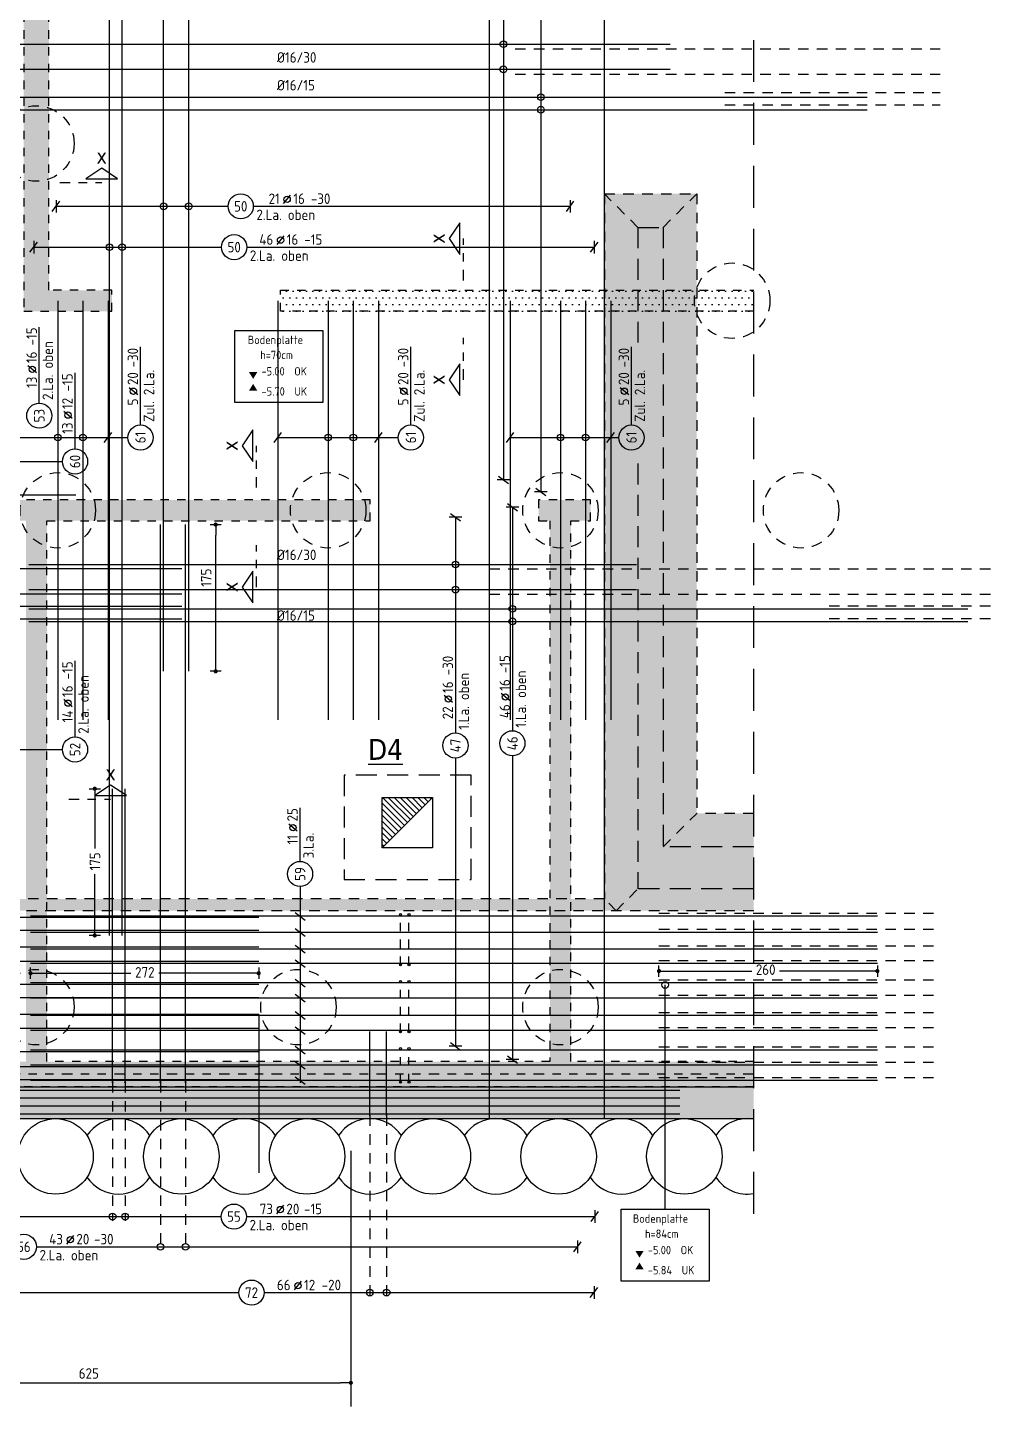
# Model space of a CAD drawing. Extents: x -59 to 99, y -34 to 56.
# Drawn here: x 33.12 to 44.61, y 16.12 to 32.56 of the extents above; entities that cross this region are included whole.
import ezdxf
from ezdxf.enums import TextEntityAlignment as Align

# ---------------------------------------------------------------- set-up
doc = ezdxf.new("R2010")
doc.units = 0
doc.header["$LTSCALE"] = 0.5
for name, pattern in [('AUSGEZOGEN', [1000.01, 1000, 0.01]), ('DASHDOTSMALL', [1.05, 0.5, -0.25, 0.05, -0.25]), ('DIVIDE2', [0.625, 0.25, -0.125, 0, -0.125, 0, -0.125]), ('GESTRICHELTX2', [1.5, 1, -0.5]), ('HIDDEN', [0.375, 0.25, -0.125]), ('HIDDEN2', [0.187, 0.125, -0.062]), ('PUNKT', [0.175, 0.05, -0.125]), ('STRICHLINIE', [0.75, 0.5, -0.25]), ('STRICHPUNKT2', [0.55, 0.25, -0.125, 0.05, -0.125]), ('VERDECKT', [0.375, 0.25, -0.125]), ('VERDECKTX2', [0.75, 0.5, -0.25])]:
    doc.linetypes.add(name, pattern=pattern)
for name, color, linetype in [('ACHSEN', 7, 'Continuous'), ('AFB', 7, 'Continuous'), ('AFU', 7, 'Continuous'), ('BETON', 7, 'Continuous'), ('DETAIL', 7, 'Continuous'), ('DRUEBER', 7, 'Continuous'), ('grau_dunkel', 7, 'Continuous'), ('grau_hell', 7, 'Continuous'), ('grau_mittel', 7, 'Continuous'), ('Gründungspfähle', 7, 'Continuous'), ('HILFE', 7, 'Continuous'), ('koten', 7, 'Continuous'), ('MASSE', 7, 'Continuous'), ('OBJEKT', 7, 'Continuous'), ('RND', 7, 'Continuous'), ('RND-1', 7, 'Continuous'), ('SCHNITTE', 7, 'Continuous'), ('SCHRAFF', 7, 'Continuous'), ('TEXT', 7, 'Continuous'), ('Verbau', 7, 'Continuous'), ('VERDECKT', 7, 'Continuous')]:
    doc.layers.add(name, color=color, linetype=linetype)
doc.layers.add('NOPLOT', color=7, linetype='Continuous', plot=False)
doc.styles.add('helv', font='tahoma.ttf')
doc.styles.add('txt', font='isocp.shx')
doc.linetypes.add('AFU_50L', pattern='A,0.75,["/",Standard,S=0.2,R=0,X=-0.01,Y=-0.1],0.07,["/",Standard,S=0.2,R=0,X=-0.01,Y=-0.1],0.75', length=1.57)
doc.dimstyles.new('DOT_I', dxfattribs={"dimscale": 0.5, "dimtxt": 0.25, "dimasz": 0.25, "dimexe": 0.1, "dimexo": 0.3, "dimgap": 0.1, "dimtad": 1, "dimdec": 3, "dimzin": 3, "dimtxsty": 'txt', "dimblk": 'DOT', "dimblk1": 'DOT', "dimblk2": 'DOT', "dimsah": 1, "dimcen": 0.1, "dimse1": 1, "dimse2": 1, "dimazin": 0, "dimtfac": 1, "dimtdec": 4, "dimtix": 1, "dimtmove": 2, "dimatfit": 3, "dimfxl": 0, "dimtvp": 1, "dimtolj": 1, "dimtzin": 0, "dimarcsym": 0})
pattern_1 = [(0, (20.53262, 3.144444), (0.0396875, 0.079375), [0, -0.079375])]

# ---------------------------------------------------------------- blocks, each defined once
blk = doc.blocks.new('okrd_u')
at = {"layer": 'koten', "color": 7, "linetype": 'Continuous'}
blk.add_solid([(-0.125, -0.202), (0.125, -0.202), (0, 0)], dxfattribs=at)
at = {"layer": 'koten', "style": 'txt'}
blk.add_attdef('OKRD', (0.25, -0.35), '', height=0.25, dxfattribs=at)
blk = doc.blocks.new('okrd_o')
at = {"layer": 'koten', "color": 7, "linetype": 'Continuous'}
blk.add_solid([(-0.125, 0.202), (0.125, 0.202), (0, 0)], dxfattribs=at)
at = {"layer": 'koten', "style": 'txt'}
blk.add_attdef('OKRD', (0.25, 0.1), '', height=0.25, dxfattribs=at)
blk = doc.blocks.new('DOT')
at = {"layer": 'MASSE', "color": 7, "linetype": 'Continuous'}
for p, q in [((0, 0), (-1, 0)), ((0, 0.54), (0, -0.54))]:
    blk.add_line(p, q, dxfattribs=at)
at = {"layer": 'MASSE', "color": 7, "linetype": 'Continuous', "const_width": 0.2}
blk.add_lwpolyline([(-0.1, 0, 1), (0.1, 0, 1)], format="xyb", close=True, dxfattribs=at)
blk = doc.blocks.new('*D49')
at = {"layer": 'Defpoints', "color": 0, "linetype": 'AUSGEZOGEN', "transparency": 16777216}
for p in [(30.728, 16.398), (36.978, 16.398), (36.978, 16.398)]:
    blk.add_point(p, dxfattribs=at)
at = {"layer": 'MASSE', "color": 0, "linetype": 'AUSGEZOGEN', "lineweight": -2, "transparency": 16777216}
blk.add_line((30.853, 16.398), (36.853, 16.398), dxfattribs=at)
at = {"layer": 'MASSE', "color": 0, "linetype": 'AUSGEZOGEN', "lineweight": -2, "transparency": 16777216, "xscale": 0.125, "yscale": 0.125, "zscale": 0.125, "rotation": 180}
blk.add_blockref('DOT', (30.728, 16.398), dxfattribs=at)
at = {"layer": 'MASSE', "color": 0, "linetype": 'AUSGEZOGEN', "lineweight": -2, "transparency": 16777216, "xscale": 0.125, "yscale": 0.125, "zscale": 0.125}
blk.add_blockref('DOT', (36.978, 16.398), dxfattribs=at)
at = {"layer": 'MASSE', "color": 0, "linetype": 'AUSGEZOGEN', "transparency": 16777216, "insert": (33.853, 16.51), "char_height": 0.125, "attachment_point": 5, "style": 'txt'}
blk.add_mtext('\\A1;625', dxfattribs=at)
blk = doc.blocks.new('lei_gre')
at = {"layer": 'RND', "color": 7, "linetype": 'Continuous'}
for p, q in [((-0.09, -0.12), (0.09, 0.12)), ((0, 0.15), (0, -0.15))]:
    blk.add_line(p, q, dxfattribs=at)
blk = doc.blocks.new('RND_LEI')
at = {"layer": 'RND', "color": 7, "linetype": 'Continuous'}
blk.add_line((1.022, 0.066), (1.19, 0.27), dxfattribs=at)
for centre, radius in [((0, 0), 0.3), ((1.106, 0.168), 0.075)]:
    blk.add_circle(centre, radius, dxfattribs=at)
at = {"layer": 'RND', "color": 7, "linetype": 'Continuous', "style": 'txt'}
blk.add_attdef('POSL', text='', height=0.25, dxfattribs=at).set_placement((0, 0), align=Align.MIDDLE)
blk.add_attdef('ANZ', text='', height=0.25, dxfattribs=at).set_placement((0.931, 0.057), align=Align.RIGHT)
for tag, p in [('DUM', (1.253, 0.057)), ('ABSTD', (1.674, 0.057)), ('POSTXT', (0.374, -0.327))]:
    blk.add_attdef(tag, p, '', height=0.25, dxfattribs=at)
blk = doc.blocks.new('*D56')
at = {"layer": 'Defpoints', "color": 0, "linetype": 'AUSGEZOGEN', "transparency": 16777216}
for p in [(35.366, 26.634), (35.366, 26.634), (35.366, 24.884)]:
    blk.add_point(p, dxfattribs=at)
at = {"layer": 'MASSE', "color": 0, "linetype": 'AUSGEZOGEN', "lineweight": -2, "transparency": 16777216}
blk.add_line((35.366, 25.009), (35.366, 26.509), dxfattribs=at)
at = {"layer": 'MASSE', "color": 0, "linetype": 'AUSGEZOGEN', "lineweight": -2, "transparency": 16777216, "xscale": 0.125, "yscale": 0.125, "zscale": 0.125}
for p, rotation in [((35.366, 26.634), 90), ((35.366, 24.884), 270)]:
    blk.add_blockref('DOT', p, dxfattribs=dict(at, rotation=rotation))
at = {"layer": 'MASSE', "color": 0, "linetype": 'AUSGEZOGEN', "transparency": 16777216, "insert": (35.253, 26.001), "char_height": 0.125, "attachment_point": 5, "rotation": 90, "style": 'txt'}
blk.add_mtext('\\A1;175', dxfattribs=at)
blk = doc.blocks.new('*D57')
at = {"layer": 'Defpoints', "color": 0, "linetype": 'AUSGEZOGEN', "transparency": 16777216}
for p in [(33.924, 23.484), (33.924, 23.484), (33.924, 21.734)]:
    blk.add_point(p, dxfattribs=at)
at = {"layer": 'MASSE', "color": 0, "linetype": 'AUSGEZOGEN', "lineweight": -2, "transparency": 16777216}
for p, q in [((33.924, 23.359), (33.924, 22.77)), ((33.924, 21.859), (33.924, 22.464))]:
    blk.add_line(p, q, dxfattribs=at)
at = {"layer": 'MASSE', "color": 0, "linetype": 'AUSGEZOGEN', "lineweight": -2, "transparency": 16777216, "xscale": 0.125, "yscale": 0.125, "zscale": 0.125}
for p, rotation in [((33.924, 23.484), 90), ((33.924, 21.734), 270)]:
    blk.add_blockref('DOT', p, dxfattribs=dict(at, rotation=rotation))
at = {"layer": 'MASSE', "color": 0, "linetype": 'AUSGEZOGEN', "transparency": 16777216, "insert": (33.927, 22.617), "char_height": 0.125, "attachment_point": 5, "rotation": 90, "style": 'txt'}
blk.add_mtext('\\A1;175', dxfattribs=at)
blk = doc.blocks.new('*D68')
at = {"layer": 'Defpoints', "color": 0, "linetype": 'AUSGEZOGEN', "transparency": 16777216}
for p in [(40.653, 21.309), (40.653, 21.309), (43.258, 21.309)]:
    blk.add_point(p, dxfattribs=at)
at = {"layer": 'MASSE', "color": 0, "linetype": 'AUSGEZOGEN', "lineweight": -2, "transparency": 16777216}
for p, q in [((40.778, 21.309), (41.762, 21.309)), ((43.133, 21.309), (42.09, 21.309))]:
    blk.add_line(p, q, dxfattribs=at)
at = {"layer": 'MASSE', "color": 0, "linetype": 'AUSGEZOGEN', "lineweight": -2, "transparency": 16777216, "xscale": 0.125, "yscale": 0.125, "zscale": 0.125, "rotation": 180}
blk.add_blockref('DOT', (40.653, 21.309), dxfattribs=at)
at = {"layer": 'MASSE', "color": 0, "linetype": 'AUSGEZOGEN', "lineweight": -2, "transparency": 16777216, "xscale": 0.125, "yscale": 0.125, "zscale": 0.125}
blk.add_blockref('DOT', (43.258, 21.309), dxfattribs=at)
at = {"layer": 'MASSE', "color": 0, "linetype": 'AUSGEZOGEN', "transparency": 16777216, "insert": (41.926, 21.326), "char_height": 0.125, "attachment_point": 5, "style": 'txt'}
blk.add_mtext('\\A1;260', dxfattribs=at)
blk = doc.blocks.new('*D69')
at = {"layer": 'Defpoints', "color": 0, "linetype": 'AUSGEZOGEN', "transparency": 16777216}
for p in [(33.158, 21.283), (33.158, 21.283), (35.879, 21.283)]:
    blk.add_point(p, dxfattribs=at)
at = {"layer": 'MASSE', "color": 0, "linetype": 'AUSGEZOGEN', "lineweight": -2, "transparency": 16777216}
for p, q in [((33.283, 21.283), (34.353, 21.283)), ((35.754, 21.283), (34.689, 21.283))]:
    blk.add_line(p, q, dxfattribs=at)
at = {"layer": 'MASSE', "color": 0, "linetype": 'AUSGEZOGEN', "lineweight": -2, "transparency": 16777216, "xscale": 0.125, "yscale": 0.125, "zscale": 0.125, "rotation": 180}
blk.add_blockref('DOT', (33.158, 21.283), dxfattribs=at)
at = {"layer": 'MASSE', "color": 0, "linetype": 'AUSGEZOGEN', "lineweight": -2, "transparency": 16777216, "xscale": 0.125, "yscale": 0.125, "zscale": 0.125}
blk.add_blockref('DOT', (35.879, 21.283), dxfattribs=at)
at = {"layer": 'MASSE', "color": 0, "linetype": 'AUSGEZOGEN', "transparency": 16777216, "insert": (34.521, 21.294), "char_height": 0.125, "attachment_point": 5, "style": 'txt'}
blk.add_mtext('\\A1;272', dxfattribs=at)
blk = doc.blocks.new('SCHN-2')
at = {"layer": 'SCHNITTE', "color": 6, "linetype": 'Continuous'}
blk.add_lwpolyline([(0.378, 0.088), (0, 0.34), (-0.378, 0.088)], close=True, dxfattribs=at)
at = {"layer": 'SCHNITTE', "color": 1, "linetype": 'DASHDOTSMALL', "style": 'helv'}
blk.add_attdef('SCHN-2', text='', height=0.35, dxfattribs=at).set_placement((0, 0.45), align=Align.CENTER)

msp = doc.modelspace()

# ---------------------------------------------------------------- hatches: boundary and pattern name
at = {"layer": 'grau_dunkel'}
msp.add_hatch(color=21, dxfattribs=at).paths.add_polyline_path([(41.78291, 22.28883), (41.78291, 22.78883), (40.70294, 22.78883), (40.70294, 30.17883), (40.40294, 30.17883), (40.40294, 22.28883)])
at = {"layer": 'grau_dunkel', "linetype": 'AUSGEZOGEN'}
h = msp.add_hatch(dxfattribs=at)
h.set_pattern_fill('ANSI31', color=171, scale=0.4, angle=90, style=0, double=1)
h.set_pattern_definition([(135, (-45.50699, 565.435373), (-0.035355339, -0.035355339), [])])
h.paths.add_polyline_path([(37.95294, 23.37883), (37.35294, 23.37883), (37.35294, 22.77883)])
at = {"layer": 'grau_hell'}
h = msp.add_hatch(color=9, dxfattribs=at)
h.paths.add_polyline_path([(40.70294, 22.78883), (41.10294, 23.18883), (41.10294, 30.57883), (40.70294, 30.17883)])
h.paths.add_polyline_path([(40.40294, 30.17883), (40.70294, 30.17883), (41.10294, 30.57883), (40.00294, 30.57883)])
h.paths.add_polyline_path([(40.40294, 30.17883), (40.00294, 30.57883), (40.00294, 22.16883), (40.14294, 22.02883), (40.40294, 22.28883)])
h.paths.add_polyline_path([(29.11793, 22.16883), (28.97793, 22.02883), (40.14294, 22.02883), (40.00294, 22.16883)])
h.paths.add_polyline_path([(28.97793, 22.02883), (29.11793, 22.16883), (29.11793, 24.51883), (28.97793, 24.37883)])
h.paths.add_polyline_path([(26.82794, 24.51883), (26.82794, 24.37883), (28.97793, 24.37883), (29.11793, 24.51883)])
h.paths.add_polyline_path([(41.78291, 22.02883), (41.78291, 22.28883), (40.40294, 22.28883), (40.14294, 22.02883)])
h.paths.add_polyline_path([(41.78291, 22.78883), (41.78291, 23.18883), (41.10294, 23.18883), (40.70294, 22.78883)])
at = {"layer": 'grau_mittel'}
msp.add_hatch(color=61, dxfattribs=at).paths.add_polyline_path([(26.82794, 19.92883), (26.82794, 19.54883), (41.78291, 19.54883), (41.78291, 19.92883)])
at = {"layer": 'SCHRAFF', "linetype": 'AUSGEZOGEN'}
h = msp.add_hatch(dxfattribs=at)
h.set_pattern_fill('DOTS', scale=0.05, double=1)
h.set_pattern_definition(pattern_1)
h.paths.add_polyline_path([(30.85294, 41.85383), (30.60294, 41.85383), (30.60294, 41.17883), (27.17794, 41.17883), (27.17794, 42.57883), (26.87794, 42.57883), (26.87794, 34.10383), (26.82794, 34.10383), (26.82794, 19.92883), (41.78291, 19.92883), (41.78291, 20.22883), (39.60294, 20.22883), (39.60294, 26.67883), (39.83794, 26.67883), (39.83794, 26.92883), (39.21794, 26.92883), (39.21794, 26.67883), (39.35294, 26.67883), (39.35294, 20.22883), (33.35294, 20.22883), (33.35294, 26.67883), (37.20794, 26.67883), (37.20794, 26.92883), (32.98294, 26.92883), (32.98294, 26.67883), (33.10294, 26.67883), (33.10294, 20.22883), (27.17794, 20.22883), (27.17794, 26.67883), (30.97294, 26.67883), (30.97294, 26.92883), (30.85294, 26.92883), (30.85294, 27.67383), (30.60294, 27.67383), (30.60294, 26.92883), (27.17794, 26.92883), (27.17794, 30.75383), (30.60294, 30.75383), (30.60294, 29.68383), (30.85294, 29.68383), (30.85294, 32.51883), (30.60294, 32.51883), (30.60294, 31.00383), (27.17794, 31.00383), (27.17794, 33.85383), (30.60294, 33.85383), (30.60294, 33.65383), (30.85294, 33.65383), (30.85294, 34.25383), (30.60294, 34.25383), (30.60294, 34.10383), (27.17794, 34.10383), (27.17794, 40.87883), (30.60294, 40.87883), (30.60294, 35.75383), (30.85294, 35.75383)])
h = msp.add_hatch(dxfattribs=at)
h.set_pattern_fill('DOTS', scale=0.05, double=1)
h.set_pattern_definition(pattern_1)
h.paths.add_polyline_path([(41.68794, 41.17883), (40.57794, 41.17883), (40.57794, 41.42383), (40.27794, 41.42383), (40.27794, 41.17883), (35.88794, 41.17883), (35.88794, 41.32883), (35.63794, 41.32883), (35.63794, 41.17883), (33.37794, 41.17883), (33.37794, 41.32883), (33.07794, 41.32883), (33.07794, 29.17883), (34.12794, 29.17883), (34.12794, 29.42883), (33.37794, 29.42883), (33.37794, 40.87883), (41.68794, 40.87883)])
h = msp.add_hatch(dxfattribs=at)
h.set_pattern_fill('DOTS', scale=0.05, double=1)
h.set_pattern_definition(pattern_1)
h.paths.add_polyline_path([(41.78291, 29.42883), (36.13794, 29.42883), (36.13794, 29.17883), (41.78291, 29.17883)])

# ---------------------------------------------------------------- linework, layer by layer
at = {"layer": 'ACHSEN', "color": 140, "linetype": 'AUSGEZOGEN'}
msp.add_line((36.97794, 19.16626), (36.97794, 16.11673), dxfattribs=at)
at = {"layer": 'AFB', "color": 1, "linetype": 'DIVIDE2'}
msp.add_line((41.78291, 20.07883), (27.02794, 20.07883), dxfattribs=at)
at = {"layer": 'AFU', "color": 8, "linetype": 'AFU_50L'}
msp.add_line((38.62794, 41.17883), (38.62794, 19.54883), dxfattribs=at)
at = {"layer": 'BETON', "color": 6, "linetype": 'AUSGEZOGEN'}
msp.add_line((26.82794, 19.92883), (41.78291, 19.92883), dxfattribs=at)
msp.add_lwpolyline([(37.35294, 23.37883), (37.95294, 23.37883), (37.95294, 22.77883), (37.35294, 22.77883)], close=True, dxfattribs=at)
at = {"layer": 'DETAIL', "color": 102, "linetype": 'STRICHLINIE'}
msp.add_lwpolyline([(36.89678, 22.39928), (38.41279, 22.39928), (38.41279, 23.64477), (36.89678, 23.64477)], close=True, dxfattribs=at)
at = {"layer": 'DRUEBER', "color": 7, "linetype": 'PUNKT', "lineweight": -2}
for p, q in [((37.20794, 26.92883), (32.98294, 26.92883)), ((37.20794, 26.67883), (37.20794, 26.92883)), ((39.83794, 26.92883), (39.21794, 26.92883)), ((39.21794, 26.92883), (39.21794, 26.67883)), ((39.83794, 26.67883), (39.83794, 26.92883)), ((33.35294, 20.22883), (33.35294, 26.67883)), ((33.35294, 26.67883), (37.20794, 26.67883)), ((39.21794, 26.67883), (39.35294, 26.67883)), ((39.35294, 26.67883), (39.35294, 20.22883)), ((39.60294, 20.22883), (39.60294, 26.67883)), ((39.60294, 26.67883), (39.83794, 26.67883)), ((39.35294, 20.22883), (33.35294, 20.22883)), ((41.78291, 20.22883), (39.60294, 20.22883))]:
    msp.add_line(p, q, dxfattribs=at)
for points in [[(41.78291, 19.92883), (26.82794, 19.92883), (26.82794, 34.10383), (26.87794, 34.10383), (26.87794, 42.57883)], [(33.07794, 41.32883), (33.07794, 29.17883), (34.12794, 29.17883), (34.12794, 29.42883), (33.37794, 29.42883), (33.37794, 40.87883), (41.68794, 40.87883), (41.68794, 41.17883), (40.57794, 41.17883), (40.57794, 41.42383), (40.27794, 41.42383), (40.27794, 41.17883), (35.88794, 41.17883), (35.88794, 41.32883), (35.63794, 41.32883), (35.63794, 41.17883), (33.37794, 41.17883), (33.37794, 41.32883), (33.07794, 41.32883)], [(41.78291, 29.17883), (36.13794, 29.17883), (36.13794, 29.42883)], [(36.13794, 29.42883), (41.78291, 29.42883)]]:
    msp.add_lwpolyline(points, dxfattribs=at)
at = {"layer": 'grau_dunkel', "color": 171, "linetype": 'AUSGEZOGEN'}
msp.add_line((37.95294, 23.37883), (37.35294, 22.77883), dxfattribs=at)
at = {"layer": 'Gründungspfähle', "color": 171, "linetype": 'VERDECKT'}
for centre in [(33.22794, 31.17883), (41.52645, 29.30383), (33.48294, 26.80383), (36.70759, 26.80383), (39.47794, 26.80383), (42.34794, 26.80388), (33.22794, 20.87883), (36.35294, 20.87883), (39.47794, 20.87883)]:
    msp.add_circle(centre, 0.45, dxfattribs=at)
at = {"layer": 'HILFE', "color": 102, "linetype": 'GESTRICHELTX2'}
msp.add_line((41.78291, 18.41278), (41.78291, 42.57883), dxfattribs=at)
at = {"layer": 'NOPLOT', "color": 191, "linetype": 'Continuous'}
for p, q in [((40.00294, 19.54883), (40.00294, 41.17883)), ((37.95294, 23.37883), (37.35294, 22.77883))]:
    msp.add_line(p, q, dxfattribs=at)
at = {"layer": 'NOPLOT', "color": 191, "linetype": 'AUSGEZOGEN'}
msp.add_line((35.87907, 20.79209), (35.87907, 18.90124), dxfattribs=at)
at = {"layer": 'NOPLOT', "color": 191, "linetype": 'Continuous'}
for points in [[(34.08294, 29.30383), (34.08294, 24.30383)], [(36.10759, 29.30383), (36.10759, 24.30383)], [(37.30759, 29.30383), (37.30759, 24.30383)], [(38.87794, 29.30383), (38.87794, 24.30383)], [(40.07794, 29.30383), (40.07794, 24.30383)]]:
    msp.add_lwpolyline(points, dxfattribs=at)
msp.add_lwpolyline([(37.35294, 23.37883), (37.95294, 23.37883), (37.95294, 22.77883), (37.35294, 22.77883)], close=True, dxfattribs=at)
at = {"layer": 'OBJEKT', "color": 1, "linetype": 'AUSGEZOGEN'}
msp.add_line((40.72647, 18.46921), (40.72647, 21.14328), dxfattribs=at)
at = {"layer": 'OBJEKT', "color": 7, "linetype": 'AUSGEZOGEN'}
msp.add_line((26.82794, 19.54883), (41.78291, 19.54883), dxfattribs=at)
at = {"layer": 'OBJEKT', "color": 1, "linetype": 'AUSGEZOGEN'}
for points in [[(35.59358, 28.94951), (36.64304, 28.94951), (36.64304, 28.08937), (35.59358, 28.08937)], [(40.20174, 18.46921), (41.2512, 18.46921), (41.2512, 17.60907), (40.20174, 17.60907)]]:
    msp.add_lwpolyline(points, close=True, dxfattribs=at)
msp.add_circle((40.72647, 21.14328), 0.04, dxfattribs=at)
at = {"layer": 'RND', "color": 7, "linetype": 'AUSGEZOGEN'}
for p, q in [((38.79743, 33.5571), (38.79743, 27.16833)), ((39.24332, 33.52162), (39.24332, 27.02505)), ((33.46248, 30.42966), (35.51504, 30.42966)), ((35.81504, 30.42966), (39.5946, 30.42966)), ((33.19571, 29.9427), (35.43691, 29.9427)), ((35.73691, 29.9427), (39.88162, 29.9427)), ((33.26237, 28.08297), (33.26237, 28.98922)), ((34.46927, 27.82167), (34.46927, 28.75292)), ((37.69392, 27.82167), (37.69392, 28.75292)), ((40.32467, 27.82167), (40.32467, 28.75292)), ((33.68861, 27.53621), (33.68861, 28.44246)), ((32.88294, 27.67167), (34.08294, 27.67167)), ((34.08294, 27.67167), (34.31927, 27.67167)), ((36.10759, 27.67167), (37.30759, 27.67167)), ((37.30759, 27.67167), (37.54392, 27.67167)), ((38.87794, 27.67167), (40.07794, 27.67167)), ((40.07794, 27.67167), (40.17467, 27.67167)), ((32.9385, 27.38621), (33.53861, 27.38621)), ((38.90494, 26.84179), (38.90494, 24.17528)), ((38.22549, 26.72179), (38.22549, 24.14969)), ((33.68905, 24.10133), (33.68905, 25.00758)), ((33.00746, 23.95133), (33.53905, 23.95133)), ((38.22549, 23.84969), (38.22549, 20.4125)), ((38.90494, 23.87528), (38.90494, 20.25382)), ((36.37277, 22.61692), (36.37277, 23.25692)), ((29.15673, 18.38076), (35.43327, 18.38076)), ((35.73327, 18.38076), (39.88834, 18.38076)), ((33.2284, 18.02081), (39.68092, 18.02081)), ((26.9137, 17.47399), (35.64396, 17.47399)), ((35.94396, 17.47399), (39.87823, 17.47399))]:
    msp.add_line(p, q, dxfattribs=at)
at = {"layer": 'RND', "color": 102, "linetype": 'AUSGEZOGEN'}
msp.add_line((36.37277, 22.31692), (36.37277, 19.97787), dxfattribs=at)
at = {"layer": 'RND', "color": 102, "linetype": 'VERDECKT'}
for p, q in [((34.13659, 19.98383), (34.13659, 18.33076)), ((34.28659, 19.98383), (34.28659, 18.33076)), ((34.70761, 19.98383), (34.70761, 17.97081)), ((35.00761, 19.98383), (35.00761, 17.97081)), ((37.20475, 19.5879), (37.20475, 17.42399)), ((37.40475, 19.5879), (37.40475, 17.42399))]:
    msp.add_line(p, q, dxfattribs=at)
at = {"layer": 'RND', "color": 1, "linetype": 'AUSGEZOGEN'}
for points in [[(34.74491, 24.88383), (34.74491, 38.18383)], [(35.04491, 24.88383), (35.04491, 38.18383)], [(34.09929, 21.73383), (34.09929, 35.03383)], [(34.24929, 21.73383), (34.24929, 35.03383)], [(30.63668, 32.3636), (40.78668, 32.3636)], [(30.63668, 32.0636), (40.78668, 32.0636)], [(30.63668, 31.73197), (43.13668, 31.73197)], [(30.63668, 31.58197), (43.13668, 31.58197)], [(33.48294, 29.30383), (33.48294, 24.30383)], [(33.78294, 29.30383), (33.78294, 24.30383)], [(36.70759, 29.30383), (36.70759, 24.30383)], [(37.00759, 29.30383), (37.00759, 24.30383)], [(39.47794, 29.30383), (39.47794, 24.30383)], [(39.77794, 29.30383), (39.77794, 24.30383)], [(30.63577, 26.98865), (33.69857, 26.98865)], [(34.70761, 19.98383), (34.70761, 26.63383)], [(35.00761, 19.98383), (35.00761, 26.63383)], [(33.13668, 26.15836), (40.38668, 26.15836)], [(26.86168, 26.10935), (34.96168, 26.10935)], [(33.13668, 25.85836), (40.38668, 25.85836)], [(26.86168, 25.80935), (34.96168, 25.80935)], [(26.86168, 25.65935), (34.96168, 25.65935)], [(26.86168, 25.50935), (34.96168, 25.50935)], [(33.13668, 25.62951), (44.33668, 25.62951)], [(33.13668, 25.47951), (44.33668, 25.47951)], [(34.13659, 19.98383), (34.13659, 23.48383)], [(34.28659, 19.98383), (34.28659, 23.48383)], [(37.20475, 19.5879), (37.20475, 20.5879)], [(37.40475, 19.5879), (37.40475, 20.5879)], [(26.90018, 19.88915), (40.90018, 19.88915)], [(26.90018, 19.79526), (40.90018, 19.79526)], [(26.90018, 19.70138), (40.90018, 19.70138)], [(26.90018, 19.60749), (40.90018, 19.60749)]]:
    msp.add_lwpolyline(points, dxfattribs=at)
at = {"layer": 'RND', "color": 1, "linetype": 'HIDDEN2'}
for points in [[(37.57132, 21.38383), (37.57132, 21.98383)], [(37.67132, 21.38383), (37.67132, 21.98383)], [(37.57132, 20.58383), (37.57132, 21.18383)], [(37.67132, 20.58383), (37.67132, 21.18383)], [(37.57132, 19.98383), (37.57132, 20.38383)], [(37.67132, 19.98383), (37.67132, 20.38383)]]:
    msp.add_lwpolyline(points, dxfattribs=at)
at = {"layer": 'RND', "color": 7, "linetype": 'AUSGEZOGEN'}
for points, const_width in [([(34.13034, 19.98383, 1), (34.14284, 19.98383, 1)], 0.0125), ([(34.28034, 19.98383, 1), (34.29284, 19.98383, 1)], 0.0125), ([(34.70136, 19.98383, 1), (34.71386, 19.98383, 1)], 0.0125), ([(35.00136, 19.98383, 1), (35.01386, 19.98383, 1)], 0.0125), ([(37.19975, 19.5879, 1), (37.20975, 19.5879, 1)], 0.01), ([(37.39975, 19.5879, 1), (37.40975, 19.5879, 1)], 0.01)]:
    msp.add_lwpolyline(points, format="xyb", close=True, dxfattribs=dict(at, const_width=const_width))
for centre, radius in [((38.79743, 32.3636), 0.04), ((38.79743, 32.0636), 0.04), ((39.24332, 31.73197), 0.04), ((39.24332, 31.58197), 0.04), ((34.74491, 30.42966), 0.04), ((35.04491, 30.42966), 0.04), ((34.09929, 29.9427), 0.04), ((34.24929, 29.9427), 0.04), ((33.48294, 27.67167), 0.04), ((33.78294, 27.67167), 0.04), ((36.70759, 27.67167), 0.04), ((37.00759, 27.67167), 0.04), ((39.47794, 27.67167), 0.04), ((39.77794, 27.67167), 0.04), ((38.22549, 26.15836), 0.04), ((38.22549, 25.85836), 0.04), ((38.90494, 25.62951), 0.04), ((38.90494, 25.47951), 0.04), ((37.57132, 21.98383), 0.0125), ((37.67132, 21.98383), 0.0125), ((37.57132, 21.38383), 0.0125), ((37.67132, 21.38383), 0.0125), ((37.57132, 21.18383), 0.0125), ((37.67132, 21.18383), 0.0125), ((37.57132, 20.58383), 0.0125), ((37.67132, 20.58383), 0.0125), ((37.57132, 20.38383), 0.0125), ((37.67132, 20.38383), 0.0125), ((37.57132, 19.98383), 0.0125), ((37.67132, 19.98383), 0.0125), ((34.13659, 18.38076), 0.04), ((34.28659, 18.38076), 0.04), ((34.70761, 18.02081), 0.04), ((35.00761, 18.02081), 0.04), ((37.20475, 17.47399), 0.04), ((37.40475, 17.47399), 0.04)]:
    msp.add_circle(centre, radius, dxfattribs=at)
at = {"layer": 'RND-1', "color": 1, "linetype": 'HIDDEN'}
for points in [[(38.93668, 32.30704), (44.00623, 32.30704)], [(38.93668, 32.00704), (44.00623, 32.00704)], [(41.43668, 31.78853), (44.00623, 31.78853)], [(41.43668, 31.63853), (44.00623, 31.63853)], [(44.60623, 26.10181), (38.63668, 26.10181)], [(44.60623, 25.80181), (38.63668, 25.80181)], [(44.60623, 25.66031), (42.63668, 25.66031)], [(44.60623, 25.51031), (42.63668, 25.51031)], [(40.65294, 21.99903), (44.00623, 21.99903)], [(40.65294, 21.8072), (44.00623, 21.8072)], [(40.65294, 21.60825), (44.00623, 21.60825)], [(40.65294, 21.43499), (44.00623, 21.43499)], [(40.65294, 21.20336), (44.00623, 21.20336)], [(40.65294, 21.0232), (44.00623, 21.0232)], [(40.65294, 20.81655), (44.00623, 20.81655)], [(40.65294, 20.63639), (44.00623, 20.63639)], [(40.65294, 20.40349), (44.00623, 20.40349)], [(40.65294, 20.22299), (44.00623, 20.22299)], [(40.65294, 20.04098), (44.00623, 20.04098)]]:
    msp.add_lwpolyline(points, dxfattribs=at)
at = {"layer": 'RND-1', "color": 1, "linetype": 'AUSGEZOGEN'}
for points in [[(35.87907, 21.94732), (26.87907, 21.94732)], [(43.25792, 21.96255), (33.15792, 21.96255)], [(35.87907, 21.79103), (26.87907, 21.79103)], [(43.25792, 21.77072), (33.15792, 21.77072)], [(35.87907, 21.59209), (26.87907, 21.59209)], [(43.25792, 21.57177), (33.15792, 21.57177)], [(35.87907, 21.42283), (26.87907, 21.42283)], [(43.25792, 21.39852), (33.15792, 21.39852)], [(35.87907, 21.14732), (26.87907, 21.14732)], [(43.25792, 21.16688), (33.15792, 21.16688)], [(35.87907, 20.99103), (26.87907, 20.99103)], [(43.25792, 20.98672), (33.15792, 20.98672)], [(35.87907, 20.79209), (26.87907, 20.79209)], [(43.25792, 20.78008), (33.15792, 20.78008)], [(35.87907, 20.62283), (27.72752, 20.62283)], [(43.25792, 20.59992), (33.15792, 20.59992)], [(35.87907, 20.34732), (27.72752, 20.34732)], [(43.25792, 20.36702), (33.15792, 20.36702)], [(35.87907, 20.16872), (26.87907, 20.16872)], [(43.25792, 20.18652), (33.15792, 20.18652)], [(35.87907, 20.01335), (26.87341, 20.01335)], [(43.25792, 20.00451), (33.15792, 20.00451)]]:
    msp.add_lwpolyline(points, dxfattribs=at)
at = {"layer": 'SCHNITTE', "color": 6, "linetype": 'STRICHPUNKT2'}
for p, q in [((33.50656, 30.71345), (34.00656, 30.71345)), ((38.32147, 29.54562), (38.32147, 30.04562)), ((38.32147, 28.36077), (38.32147, 28.86077)), ((35.85195, 27.07433), (35.85195, 27.57433)), ((35.85195, 25.88948), (35.85195, 26.38948)), ((33.61311, 23.35775), (34.11311, 23.35775))]:
    msp.add_line(p, q, dxfattribs=at)
at = {"layer": 'Verbau', "color": 171}
for centre in [(33.45632, 19.09883), (34.95632, 19.09883), (36.45632, 19.09883), (37.95632, 19.09883), (39.45632, 19.09883), (40.95632, 19.09883)]:
    msp.add_circle(centre, 0.45, dxfattribs=at)
for centre, start, end in [((34.20632, 19.09883), 33.55731, 146.44269), ((35.70632, 19.09883), 33.55731, 146.44269), ((37.20632, 19.09883), 33.55731, 146.44269), ((38.70632, 19.09883), 33.55731, 146.44269), ((40.20632, 19.09883), 33.55731, 146.44269), ((41.70632, 19.09883), 80.200996, 146.44269), ((34.20632, 19.09883), 213.55731, 326.44269), ((35.70632, 19.09883), 213.55731, 326.44269), ((37.20632, 19.09883), 213.55731, 326.44269), ((38.70632, 19.09883), 213.55731, 326.44269), ((40.20632, 19.09883), 213.55731, 326.44269), ((41.70632, 19.09883), 213.55731, 279.799004)]:
    msp.add_arc(centre, 0.45, start, end, dxfattribs=at)
at = {"layer": 'VERDECKT', "color": 7, "linetype": 'VERDECKT'}
for p, q in [((40.00294, 30.57883), (40.00294, 22.16883)), ((40.00294, 30.57883), (41.10294, 30.57883)), ((40.40294, 30.17883), (40.00294, 30.57883)), ((40.70294, 30.17883), (41.10294, 30.57883)), ((41.10294, 30.57883), (41.10294, 23.18883)), ((40.70294, 22.78883), (41.10294, 23.18883)), ((41.78291, 23.18883), (41.10294, 23.18883)), ((40.14294, 22.02883), (40.40294, 22.28883)), ((40.00294, 22.16883), (29.11793, 22.16883)), ((40.14294, 22.02883), (40.00294, 22.16883)), ((41.78291, 22.02883), (28.97793, 22.02883))]:
    msp.add_line(p, q, dxfattribs=at)
at = {"layer": 'VERDECKT', "color": 7, "linetype": 'VERDECKTX2'}
for p, q in [((40.40294, 30.17883), (40.40294, 28.69166)), ((40.40294, 30.17883), (40.70294, 30.17883)), ((40.70294, 30.17883), (40.70294, 22.78883)), ((40.40294, 27.36342), (40.40294, 22.28883)), ((41.78291, 22.78883), (40.70294, 22.78883)), ((41.78291, 22.28883), (40.40294, 22.28883))]:
    msp.add_line(p, q, dxfattribs=at)

# ---------------------------------------------------------------- block references
at = {"layer": 'koten', "color": 6, "linetype": 'AUSGEZOGEN', "xscale": 0.4, "yscale": 0.4, "zscale": 0.4}
for name, p, values in [('okrd_o', (35.81296, 28.37175), {'OKRD': '-5.00  OK'}), ('okrd_u', (35.81296, 28.31175), {'OKRD': '-5.70  UK'}), ('okrd_o', (40.42112, 17.89145), {'OKRD': '-5.00  OK'}), ('okrd_u', (40.42112, 17.83145), {'OKRD': '-5.84  UK'})]:
    msp.add_blockref(name, p, dxfattribs=at).add_auto_attribs(values)
at = {"layer": 'RND', "color": 7, "linetype": 'AUSGEZOGEN', "xscale": 0.5, "yscale": 0.5, "zscale": 0.5}
for p in [(33.46248, 30.42966), (39.5946, 30.42966), (33.19571, 29.9427), (39.88162, 29.9427), (34.08294, 27.67167), (36.10759, 27.67167), (37.30759, 27.67167), (38.87794, 27.67167), (40.07794, 27.67167), (39.88834, 18.38076), (39.68092, 18.02081), (39.87823, 17.47399)]:
    msp.add_blockref('lei_gre', p, dxfattribs=at)
for p, values in [((35.66504, 30.42966), {'POSL': '50', 'DUM': '16', 'ANZ': '21', 'ABSTD': '-30', 'POSTXT': '2.La. oben'}), ((35.58691, 29.9427), {'POSL': '50', 'DUM': '16', 'ANZ': '46', 'ABSTD': '-15', 'POSTXT': '2.La. oben'}), ((35.58327, 18.38076), {'POSL': '55', 'DUM': '20', 'ANZ': '73', 'ABSTD': '-15', 'POSTXT': '2.La. oben'}), ((33.0784, 18.02081), {'POSL': '56', 'DUM': '20', 'ANZ': '43', 'ABSTD': '-30', 'POSTXT': '2.La. oben'}), ((35.79396, 17.47399), {'POSL': '72', 'DUM': '12', 'ANZ': '66', 'ABSTD': '-20'})]:
    msp.add_blockref('RND_LEI', p, dxfattribs=at).add_auto_attribs(values)
at = {"layer": 'RND', "color": 7, "linetype": 'AUSGEZOGEN', "xscale": 0.5, "yscale": 0.5, "zscale": 0.5, "rotation": 90}
for p, values in [((33.26237, 27.93297), {'POSL': '53', 'DUM': '16', 'ANZ': '13', 'ABSTD': '-15', 'POSTXT': '2.La. oben'}), ((34.46927, 27.67167), {'POSL': '61', 'DUM': '20', 'ANZ': '5', 'ABSTD': '-30', 'POSTXT': 'Zul. 2.La.'}), ((37.69392, 27.67167), {'POSL': '61', 'DUM': '20', 'ANZ': '5', 'ABSTD': '-30', 'POSTXT': 'Zul. 2.La.'}), ((40.32467, 27.67167), {'POSL': '61', 'DUM': '20', 'ANZ': '5', 'ABSTD': '-30', 'POSTXT': 'Zul. 2.La.'}), ((33.68861, 27.38621), {'POSL': '60', 'DUM': '12', 'ANZ': '13', 'ABSTD': '-15'}), ((38.22549, 23.99969), {'POSL': '47', 'DUM': '16', 'ANZ': '22', 'ABSTD': '-30', 'POSTXT': '1.La. oben'}), ((38.90494, 24.02528), {'POSL': '46', 'DUM': '16', 'ANZ': '46', 'ABSTD': '-15', 'POSTXT': '1.La. oben'}), ((33.68905, 23.95133), {'POSL': '52', 'DUM': '16', 'ANZ': '14', 'ABSTD': '-15', 'POSTXT': '2.La. oben'}), ((36.37277, 22.46692), {'POSL': '59', 'DUM': '25', 'ANZ': '11', 'POSTXT': '3.La.'})]:
    msp.add_blockref('RND_LEI', p, dxfattribs=at).add_auto_attribs(values)
at = {"layer": 'RND', "color": 7, "linetype": 'AUSGEZOGEN', "xscale": 0.5, "yscale": 0.5, "zscale": 0.5, "rotation": 270}
for p in [(38.79743, 27.16833), (39.24332, 27.02505), (38.90494, 26.84179), (38.22549, 26.72179), (38.22549, 20.4125), (38.90494, 20.25382)]:
    msp.add_blockref('lei_gre', p, dxfattribs=at)
at = {"layer": 'RND', "color": 102, "linetype": 'AUSGEZOGEN', "xscale": 0.5, "yscale": 0.5, "zscale": 0.5, "rotation": 270}
for p in [(36.37277, 21.96255), (36.37277, 21.77072), (36.37277, 21.57177), (36.37277, 21.39852), (36.37277, 21.16688), (36.37277, 20.98672), (36.37277, 20.78008), (36.37277, 20.59992), (36.37277, 20.36702), (36.37277, 20.18652), (36.37277, 20.00451)]:
    msp.add_blockref('lei_gre', p, dxfattribs=at)
at = {"layer": 'SCHNITTE', "color": 6, "linetype": 'STRICHPUNKT2', "xscale": 0.5, "yscale": 0.5, "zscale": 0.5}
for p in [(34.00656, 30.71345), (34.11311, 23.35775)]:
    msp.add_blockref('SCHN-2', p, dxfattribs=at).add_auto_attribs({'SCHN-2': 'x'})
at = {"layer": 'SCHNITTE', "color": 6, "linetype": 'STRICHPUNKT2', "xscale": 0.5, "yscale": 0.5, "zscale": 0.5, "rotation": 90}
for p in [(38.32147, 30.04562), (38.32147, 28.36077), (35.85195, 27.57433), (35.85195, 25.88948)]:
    msp.add_blockref('SCHN-2', p, dxfattribs=at).add_auto_attribs({'SCHN-2': 'x'})

# ---------------------------------------------------------------- texts
at = {"layer": 'NOPLOT', "color": 191, "linetype": 'Continuous', "style": 'txt'}
for s, p in [('%%C16/30', (36.09576, 32.14327)), ('%%C16/15', (36.09576, 31.81165)), ('%%C16/30', (36.09576, 26.21043)), ('%%C16/15', (36.09576, 25.48737))]:
    msp.add_text(s, height=0.125, dxfattribs=at).set_placement(p)
at = {"layer": 'TEXT', "color": 1, "linetype": 'AUSGEZOGEN', "style": 'txt'}
for s, p in [('Bodenplatte', (35.74952, 28.78696)), ('h=70cm', (35.89758, 28.60665)), ('Bodenplatte', (40.34213, 18.30665)), ('h=84cm', (40.48631, 18.12634))]:
    msp.add_text(s, height=0.1, dxfattribs=at).set_placement(p)
at = {"layer": 'TEXT', "color": 6, "linetype": 'AUSGEZOGEN', "style": 'helv'}
msp.add_text('%%UD4', height=0.25, dxfattribs=at).set_placement((37.18343, 23.82775))

# ---------------------------------------------------------------- dimensions: what is measured, and where the dimension line sits
at = {"layer": 'MASSE', "color": 7, "linetype": 'AUSGEZOGEN'}
for base, p1, p2, picture, middle in [((35.3662, 26.63383), (35.3662, 24.88383), (35.3662, 26.63383), '*D56', (35.25274, 26.00054)), ((33.92384, 23.48383), (33.92384, 21.73383), (33.92384, 23.48383), '*D57', (33.927, 22.61699))]:
    dim = msp.add_linear_dim(base=base, p1=p1, p2=p2, angle=90, dimstyle='DOT_I', override={"dimdec": 0, "dimlfac": 100}, dxfattribs=at)
    dim.commit()
    dim.dimension.update_dxf_attribs({"geometry": picture, "text_midpoint": middle, "dimtype": 160})
for base, p1, p2, text, picture, middle in [((40.65294, 21.30889), (43.25792, 21.30889), (40.65294, 21.30889), '260', '*D68', (41.92599, 21.3263)), ((33.15792, 21.28341), (35.87907, 21.28341), (33.15792, 21.28341), '272', '*D69', (34.52094, 21.29362))]:
    dim = msp.add_linear_dim(base=base, p1=p1, p2=p2, text=text, dimstyle='DOT_I', override={"dimdec": 1, "dimlfac": 100}, dxfattribs=at)
    dim.commit()
    dim.dimension.update_dxf_attribs({"geometry": picture, "text_midpoint": middle, "dimtype": 160})
dim = msp.add_linear_dim(base=(36.97794, 16.39797), p1=(30.72794, 16.39797), p2=(36.97794, 16.39797), dimstyle='DOT_I', override={"dimdec": 0, "dimlfac": 100}, dxfattribs=at)
dim.commit()
dim.dimension.update_dxf_attribs({"geometry": '*D49', "text_midpoint": (33.85294, 16.51048)})

doc.saveas('drawing.dxf')
